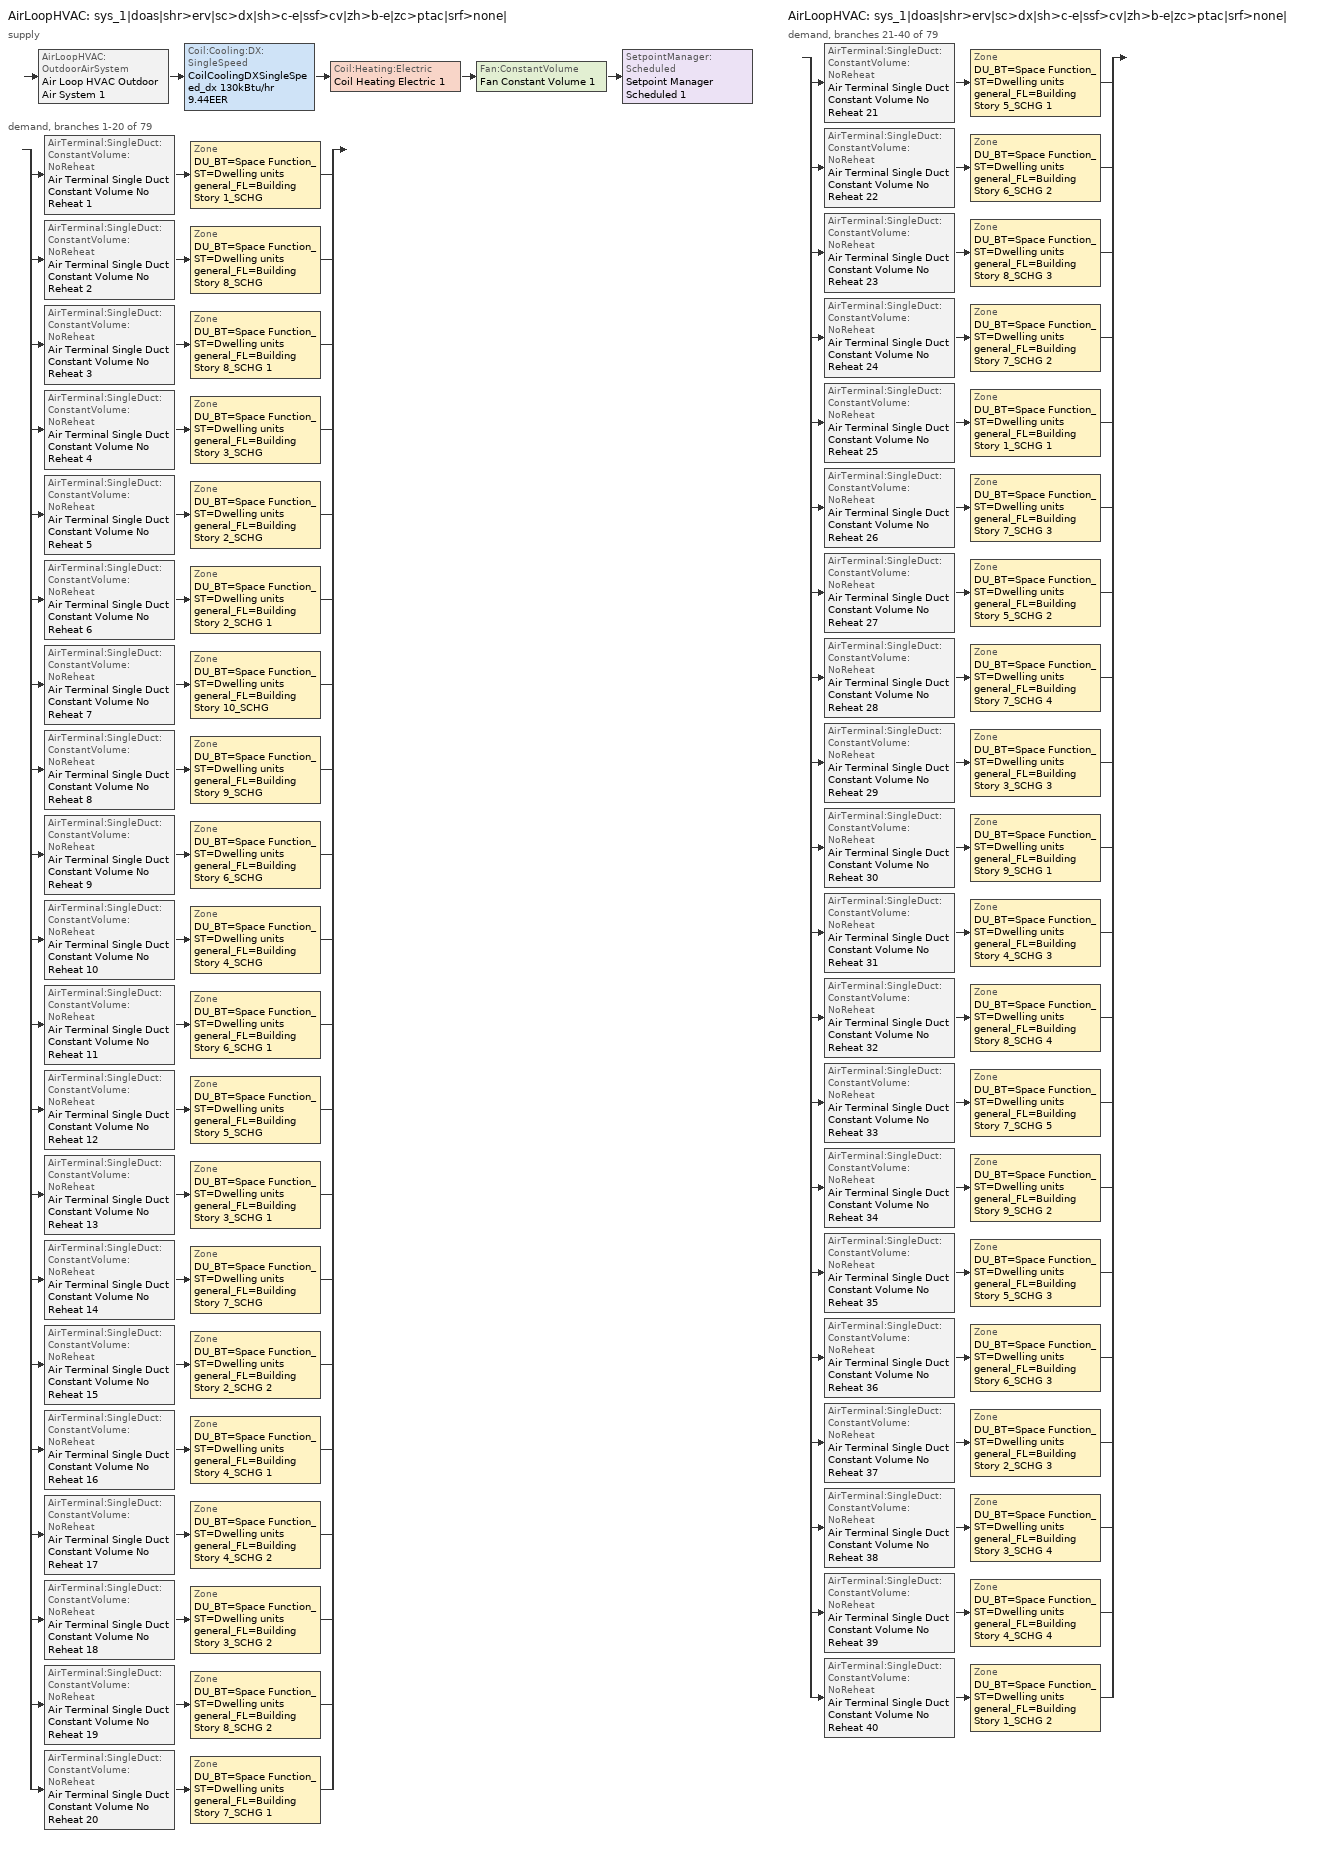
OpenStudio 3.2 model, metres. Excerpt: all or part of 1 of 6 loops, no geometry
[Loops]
AirLoopHVAC 'sys_1|doas|shr>erv|sc>dx|sh>c-e|ssf>cv|zh>b-e|zc>ptac|srf>none|'
 supply: AirLoopHVAC:OutdoorAirSystem 'Air Loop HVAC Outdoor Air System 1' > Coil:Cooling:DX:SingleSpeed 'CoilCoolingDXSingleSpeed_dx 130kBtu/hr 9.44EER' > Coil:Heating:Electric 'Coil Heating Electric 1' > Fan:ConstantVolume 'Fan Constant Volume 1' > SetpointManager:Scheduled 'Setpoint Manager Scheduled 1'
 demand, branches 1-20 of 79: split
  | AirTerminal:SingleDuct:ConstantVolume:NoReheat 'Air Terminal Single Duct Constant Volume No Reheat 1' > Zone 'DU_BT=Space Function_ST=Dwelling units general_FL=Building Story 1_SCHG'
  | AirTerminal:SingleDuct:ConstantVolume:NoReheat 'Air Terminal Single Duct Constant Volume No Reheat 2' > Zone 'DU_BT=Space Function_ST=Dwelling units general_FL=Building Story 8_SCHG'
  | AirTerminal:SingleDuct:ConstantVolume:NoReheat 'Air Terminal Single Duct Constant Volume No Reheat 3' > Zone 'DU_BT=Space Function_ST=Dwelling units general_FL=Building Story 8_SCHG 1'
  | AirTerminal:SingleDuct:ConstantVolume:NoReheat 'Air Terminal Single Duct Constant Volume No Reheat 4' > Zone 'DU_BT=Space Function_ST=Dwelling units general_FL=Building Story 3_SCHG'
  | AirTerminal:SingleDuct:ConstantVolume:NoReheat 'Air Terminal Single Duct Constant Volume No Reheat 5' > Zone 'DU_BT=Space Function_ST=Dwelling units general_FL=Building Story 2_SCHG'
  | AirTerminal:SingleDuct:ConstantVolume:NoReheat 'Air Terminal Single Duct Constant Volume No Reheat 6' > Zone 'DU_BT=Space Function_ST=Dwelling units general_FL=Building Story 2_SCHG 1'
  | AirTerminal:SingleDuct:ConstantVolume:NoReheat 'Air Terminal Single Duct Constant Volume No Reheat 7' > Zone 'DU_BT=Space Function_ST=Dwelling units general_FL=Building Story 10_SCHG'
  | AirTerminal:SingleDuct:ConstantVolume:NoReheat 'Air Terminal Single Duct Constant Volume No Reheat 8' > Zone 'DU_BT=Space Function_ST=Dwelling units general_FL=Building Story 9_SCHG'
  | AirTerminal:SingleDuct:ConstantVolume:NoReheat 'Air Terminal Single Duct Constant Volume No Reheat 9' > Zone 'DU_BT=Space Function_ST=Dwelling units general_FL=Building Story 6_SCHG'
  | AirTerminal:SingleDuct:ConstantVolume:NoReheat 'Air Terminal Single Duct Constant Volume No Reheat 10' > Zone 'DU_BT=Space Function_ST=Dwelling units general_FL=Building Story 4_SCHG'
  | AirTerminal:SingleDuct:ConstantVolume:NoReheat 'Air Terminal Single Duct Constant Volume No Reheat 11' > Zone 'DU_BT=Space Function_ST=Dwelling units general_FL=Building Story 6_SCHG 1'
  | AirTerminal:SingleDuct:ConstantVolume:NoReheat 'Air Terminal Single Duct Constant Volume No Reheat 12' > Zone 'DU_BT=Space Function_ST=Dwelling units general_FL=Building Story 5_SCHG'
  | AirTerminal:SingleDuct:ConstantVolume:NoReheat 'Air Terminal Single Duct Constant Volume No Reheat 13' > Zone 'DU_BT=Space Function_ST=Dwelling units general_FL=Building Story 3_SCHG 1'
  | AirTerminal:SingleDuct:ConstantVolume:NoReheat 'Air Terminal Single Duct Constant Volume No Reheat 14' > Zone 'DU_BT=Space Function_ST=Dwelling units general_FL=Building Story 7_SCHG'
  | AirTerminal:SingleDuct:ConstantVolume:NoReheat 'Air Terminal Single Duct Constant Volume No Reheat 15' > Zone 'DU_BT=Space Function_ST=Dwelling units general_FL=Building Story 2_SCHG 2'
  | AirTerminal:SingleDuct:ConstantVolume:NoReheat 'Air Terminal Single Duct Constant Volume No Reheat 16' > Zone 'DU_BT=Space Function_ST=Dwelling units general_FL=Building Story 4_SCHG 1'
  | AirTerminal:SingleDuct:ConstantVolume:NoReheat 'Air Terminal Single Duct Constant Volume No Reheat 17' > Zone 'DU_BT=Space Function_ST=Dwelling units general_FL=Building Story 4_SCHG 2'
  | AirTerminal:SingleDuct:ConstantVolume:NoReheat 'Air Terminal Single Duct Constant Volume No Reheat 18' > Zone 'DU_BT=Space Function_ST=Dwelling units general_FL=Building Story 3_SCHG 2'
  | AirTerminal:SingleDuct:ConstantVolume:NoReheat 'Air Terminal Single Duct Constant Volume No Reheat 19' > Zone 'DU_BT=Space Function_ST=Dwelling units general_FL=Building Story 8_SCHG 2'
  | AirTerminal:SingleDuct:ConstantVolume:NoReheat 'Air Terminal Single Duct Constant Volume No Reheat 20' > Zone 'DU_BT=Space Function_ST=Dwelling units general_FL=Building Story 7_SCHG 1'
AirLoopHVAC 'sys_1|doas|shr>erv|sc>dx|sh>c-e|ssf>cv|zh>b-e|zc>ptac|srf>none|'
 demand, branches 21-40 of 79: split
  | AirTerminal:SingleDuct:ConstantVolume:NoReheat 'Air Terminal Single Duct Constant Volume No Reheat 21' > Zone 'DU_BT=Space Function_ST=Dwelling units general_FL=Building Story 5_SCHG 1'
  | AirTerminal:SingleDuct:ConstantVolume:NoReheat 'Air Terminal Single Duct Constant Volume No Reheat 22' > Zone 'DU_BT=Space Function_ST=Dwelling units general_FL=Building Story 6_SCHG 2'
  | AirTerminal:SingleDuct:ConstantVolume:NoReheat 'Air Terminal Single Duct Constant Volume No Reheat 23' > Zone 'DU_BT=Space Function_ST=Dwelling units general_FL=Building Story 8_SCHG 3'
  | AirTerminal:SingleDuct:ConstantVolume:NoReheat 'Air Terminal Single Duct Constant Volume No Reheat 24' > Zone 'DU_BT=Space Function_ST=Dwelling units general_FL=Building Story 7_SCHG 2'
  | AirTerminal:SingleDuct:ConstantVolume:NoReheat 'Air Terminal Single Duct Constant Volume No Reheat 25' > Zone 'DU_BT=Space Function_ST=Dwelling units general_FL=Building Story 1_SCHG 1'
  | AirTerminal:SingleDuct:ConstantVolume:NoReheat 'Air Terminal Single Duct Constant Volume No Reheat 26' > Zone 'DU_BT=Space Function_ST=Dwelling units general_FL=Building Story 7_SCHG 3'
  | AirTerminal:SingleDuct:ConstantVolume:NoReheat 'Air Terminal Single Duct Constant Volume No Reheat 27' > Zone 'DU_BT=Space Function_ST=Dwelling units general_FL=Building Story 5_SCHG 2'
  | AirTerminal:SingleDuct:ConstantVolume:NoReheat 'Air Terminal Single Duct Constant Volume No Reheat 28' > Zone 'DU_BT=Space Function_ST=Dwelling units general_FL=Building Story 7_SCHG 4'
  | AirTerminal:SingleDuct:ConstantVolume:NoReheat 'Air Terminal Single Duct Constant Volume No Reheat 29' > Zone 'DU_BT=Space Function_ST=Dwelling units general_FL=Building Story 3_SCHG 3'
  | AirTerminal:SingleDuct:ConstantVolume:NoReheat 'Air Terminal Single Duct Constant Volume No Reheat 30' > Zone 'DU_BT=Space Function_ST=Dwelling units general_FL=Building Story 9_SCHG 1'
  | AirTerminal:SingleDuct:ConstantVolume:NoReheat 'Air Terminal Single Duct Constant Volume No Reheat 31' > Zone 'DU_BT=Space Function_ST=Dwelling units general_FL=Building Story 4_SCHG 3'
  | AirTerminal:SingleDuct:ConstantVolume:NoReheat 'Air Terminal Single Duct Constant Volume No Reheat 32' > Zone 'DU_BT=Space Function_ST=Dwelling units general_FL=Building Story 8_SCHG 4'
  | AirTerminal:SingleDuct:ConstantVolume:NoReheat 'Air Terminal Single Duct Constant Volume No Reheat 33' > Zone 'DU_BT=Space Function_ST=Dwelling units general_FL=Building Story 7_SCHG 5'
  | AirTerminal:SingleDuct:ConstantVolume:NoReheat 'Air Terminal Single Duct Constant Volume No Reheat 34' > Zone 'DU_BT=Space Function_ST=Dwelling units general_FL=Building Story 9_SCHG 2'
  | AirTerminal:SingleDuct:ConstantVolume:NoReheat 'Air Terminal Single Duct Constant Volume No Reheat 35' > Zone 'DU_BT=Space Function_ST=Dwelling units general_FL=Building Story 5_SCHG 3'
  | AirTerminal:SingleDuct:ConstantVolume:NoReheat 'Air Terminal Single Duct Constant Volume No Reheat 36' > Zone 'DU_BT=Space Function_ST=Dwelling units general_FL=Building Story 6_SCHG 3'
  | AirTerminal:SingleDuct:ConstantVolume:NoReheat 'Air Terminal Single Duct Constant Volume No Reheat 37' > Zone 'DU_BT=Space Function_ST=Dwelling units general_FL=Building Story 2_SCHG 3'
  | AirTerminal:SingleDuct:ConstantVolume:NoReheat 'Air Terminal Single Duct Constant Volume No Reheat 38' > Zone 'DU_BT=Space Function_ST=Dwelling units general_FL=Building Story 3_SCHG 4'
  | AirTerminal:SingleDuct:ConstantVolume:NoReheat 'Air Terminal Single Duct Constant Volume No Reheat 39' > Zone 'DU_BT=Space Function_ST=Dwelling units general_FL=Building Story 4_SCHG 4'
  | AirTerminal:SingleDuct:ConstantVolume:NoReheat 'Air Terminal Single Duct Constant Volume No Reheat 40' > Zone 'DU_BT=Space Function_ST=Dwelling units general_FL=Building Story 1_SCHG 2'
[EvaporativeFluidCooler:SingleSpeed]
Central Tower: Design Air Flow Rate {m3/s}=autosize; Fan Power at Design Air Flow Rate {W}=autosize; Design Spray Water Flow Rate {m3/s}=0.002208; Performance Input Method=UFactorTimesAreaAndDesignWaterFlowRate; U-factor Times Area Value at Design Air Flow Rate {W/K}=autosize; Design Water Flow Rate {m3/s}=autosize; Capacity Control=FanCycling; Sizing Factor=1; Evaporation Loss Mode=SaturatedExit; Drift Loss Percent {percent}=0.008; Blowdown Calculation Mode=ConcentrationRatio; Blowdown Concentration Ratio=3
[Sizing:Zone] Zone Cooling Design Supply Air Temperature Input Method=SupplyAirTemperature; Zone Cooling Design Supply Air Temperature {C}=13; Zone Cooling Design Supply Air Temperature Difference {deltaC}=11.11; Zone Heating Design Supply Air Temperature Input Method=SupplyAirTemperature; Zone Heating Design Supply Air Temperature {C}=43; Zone Heating Design Supply Air Temperature Difference {deltaC}=11.11; Zone Cooling Design Supply Air Humidity Ratio {kg-H2O/kg-air}=0.0085; Zone Heating Design Supply Air Humidity Ratio {kg-H2O/kg-air}=0.008; Zone Heating Sizing Factor=1.3; Zone Cooling Sizing Factor=1.1; Cooling Design Air Flow Method=DesignDay; Heating Design Air Flow Method=DesignDay; Account for Dedicated Outdoor Air System=No; Dedicated Outdoor Air System Control Strategy=NeutralSupplyAir; Dedicated Outdoor Air Low Setpoint Temperature for Design {C}=autosize; Dedicated Outdoor Air High Setpoint Temperature for Design {C}=autosize
DU_BT=Space Function_ST=Dwelling units general_FL=Building Story 1_SCHG; DU_BT=Space Function_ST=Dwelling units general_FL=Building Story 8_SCHG; DU_BT=Space Function_ST=Dwelling units general_FL=Building Story 8_SCHG 1; DU_BT=Space Function_ST=Dwelling units general_FL=Building Story 3_SCHG; DU_BT=Space Function_ST=Dwelling units general_FL=Building Story 2_SCHG; DU_BT=Space Function_ST=Dwelling units general_FL=Building Story 2_SCHG 1; DU_BT=Space Function_ST=Dwelling units general_FL=Building Story 10_SCHG; DU_BT=Space Function_ST=Dwelling units general_FL=Building Story 9_SCHG; DU_BT=Space Function_ST=Dwelling units general_FL=Building Story 6_SCHG; DU_BT=Space Function_ST=Dwelling units general_FL=Building Story 4_SCHG; DU_BT=Space Function_ST=Dwelling units general_FL=Building Story 6_SCHG 1; DU_BT=Space Function_ST=Dwelling units general_FL=Building Story 5_SCHG; DU_BT=Space Function_ST=Dwelling units general_FL=Building Story 3_SCHG 1; DU_BT=Space Function_ST=Dwelling units general_FL=Building Story 7_SCHG; DU_BT=Space Function_ST=Dwelling units general_FL=Building Story 2_SCHG 2; DU_BT=Space Function_ST=Dwelling units general_FL=Building Story 4_SCHG 1; DU_BT=Space Function_ST=Dwelling units general_FL=Building Story 4_SCHG 2; DU_BT=Space Function_ST=Dwelling units general_FL=Building Story 3_SCHG 2; DU_BT=Space Function_ST=Dwelling units general_FL=Building Story 8_SCHG 2; DU_BT=Space Function_ST=Dwelling units general_FL=Building Story 7_SCHG 1; DU_BT=Space Function_ST=Dwelling units general_FL=Building Story 5_SCHG 1; DU_BT=Space Function_ST=Dwelling units general_FL=Building Story 6_SCHG 2; DU_BT=Space Function_ST=Dwelling units general_FL=Building Story 8_SCHG 3; DU_BT=Space Function_ST=Dwelling units general_FL=Building Story 7_SCHG 2; DU_BT=Space Function_ST=Dwelling units general_FL=Building Story 1_SCHG 1; DU_BT=Space Function_ST=Dwelling units general_FL=Building Story 7_SCHG 3; DU_BT=Space Function_ST=Dwelling units general_FL=Building Story 5_SCHG 2; DU_BT=Space Function_ST=Dwelling units general_FL=Building Story 7_SCHG 4; DU_BT=Space Function_ST=Dwelling units general_FL=Building Story 3_SCHG 3; DU_BT=Space Function_ST=Dwelling units general_FL=Building Story 9_SCHG 1; DU_BT=Space Function_ST=Dwelling units general_FL=Building Story 4_SCHG 3; DU_BT=Space Function_ST=Dwelling units general_FL=Building Story 8_SCHG 4; DU_BT=Space Function_ST=Dwelling units general_FL=Building Story 7_SCHG 5; DU_BT=Space Function_ST=Dwelling units general_FL=Building Story 9_SCHG 2; DU_BT=Space Function_ST=Dwelling units general_FL=Building Story 5_SCHG 3; DU_BT=Space Function_ST=Dwelling units general_FL=Building Story 6_SCHG 3; DU_BT=Space Function_ST=Dwelling units general_FL=Building Story 2_SCHG 3; DU_BT=Space Function_ST=Dwelling units general_FL=Building Story 3_SCHG 4; DU_BT=Space Function_ST=Dwelling units general_FL=Building Story 4_SCHG 4; DU_BT=Space Function_ST=Dwelling units general_FL=Building Story 1_SCHG 2
[Zone equipment]
DU_BT=Space Function_ST=Dwelling units general_FL=Building Story 1_SCHG: DU_BT=Space Function_ST=Dwelling units general_FL=Building Story 1_SCHG PTAC, Zone HVAC Baseboard Convective Electric 1, Air Terminal Single Duct Constant Volume No Reheat 1
DU_BT=Space Function_ST=Dwelling units general_FL=Building Story 8_SCHG: DU_BT=Space Function_ST=Dwelling units general_FL=Building Story 8_SCHG PTAC, Zone HVAC Baseboard Convective Electric 2, Air Terminal Single Duct Constant Volume No Reheat 2
DU_BT=Space Function_ST=Dwelling units general_FL=Building Story 8_SCHG 1: DU_BT=Space Function_ST=Dwelling units general_FL=Building Story 8_SCHG 1 PTAC, Zone HVAC Baseboard Convective Electric 3, Air Terminal Single Duct Constant Volume No Reheat 3
DU_BT=Space Function_ST=Dwelling units general_FL=Building Story 3_SCHG: DU_BT=Space Function_ST=Dwelling units general_FL=Building Story 3_SCHG PTAC, Zone HVAC Baseboard Convective Electric 4, Air Terminal Single Duct Constant Volume No Reheat 4
DU_BT=Space Function_ST=Dwelling units general_FL=Building Story 2_SCHG: DU_BT=Space Function_ST=Dwelling units general_FL=Building Story 2_SCHG PTAC, Zone HVAC Baseboard Convective Electric 5, Air Terminal Single Duct Constant Volume No Reheat 5
DU_BT=Space Function_ST=Dwelling units general_FL=Building Story 2_SCHG 1: DU_BT=Space Function_ST=Dwelling units general_FL=Building Story 2_SCHG 1 PTAC, Zone HVAC Baseboard Convective Electric 6, Air Terminal Single Duct Constant Volume No Reheat 6
DU_BT=Space Function_ST=Dwelling units general_FL=Building Story 10_SCHG: DU_BT=Space Function_ST=Dwelling units general_FL=Building Story 10_SCHG PTAC, Zone HVAC Baseboard Convective Electric 7, Air Terminal Single Duct Constant Volume No Reheat 7
DU_BT=Space Function_ST=Dwelling units general_FL=Building Story 9_SCHG: DU_BT=Space Function_ST=Dwelling units general_FL=Building Story 9_SCHG PTAC, Zone HVAC Baseboard Convective Electric 8, Air Terminal Single Duct Constant Volume No Reheat 8
DU_BT=Space Function_ST=Dwelling units general_FL=Building Story 6_SCHG: DU_BT=Space Function_ST=Dwelling units general_FL=Building Story 6_SCHG PTAC, Zone HVAC Baseboard Convective Electric 9, Air Terminal Single Duct Constant Volume No Reheat 9
DU_BT=Space Function_ST=Dwelling units general_FL=Building Story 4_SCHG: DU_BT=Space Function_ST=Dwelling units general_FL=Building Story 4_SCHG PTAC, Zone HVAC Baseboard Convective Electric 10, Air Terminal Single Duct Constant Volume No Reheat 10
DU_BT=Space Function_ST=Dwelling units general_FL=Building Story 6_SCHG 1: DU_BT=Space Function_ST=Dwelling units general_FL=Building Story 6_SCHG 1 PTAC, Zone HVAC Baseboard Convective Electric 11, Air Terminal Single Duct Constant Volume No Reheat 11
DU_BT=Space Function_ST=Dwelling units general_FL=Building Story 5_SCHG: DU_BT=Space Function_ST=Dwelling units general_FL=Building Story 5_SCHG PTAC, Zone HVAC Baseboard Convective Electric 12, Air Terminal Single Duct Constant Volume No Reheat 12
DU_BT=Space Function_ST=Dwelling units general_FL=Building Story 3_SCHG 1: DU_BT=Space Function_ST=Dwelling units general_FL=Building Story 3_SCHG 1 PTAC, Zone HVAC Baseboard Convective Electric 13, Air Terminal Single Duct Constant Volume No Reheat 13
DU_BT=Space Function_ST=Dwelling units general_FL=Building Story 7_SCHG: DU_BT=Space Function_ST=Dwelling units general_FL=Building Story 7_SCHG PTAC, Zone HVAC Baseboard Convective Electric 14, Air Terminal Single Duct Constant Volume No Reheat 14
DU_BT=Space Function_ST=Dwelling units general_FL=Building Story 2_SCHG 2: DU_BT=Space Function_ST=Dwelling units general_FL=Building Story 2_SCHG 2 PTAC, Zone HVAC Baseboard Convective Electric 15, Air Terminal Single Duct Constant Volume No Reheat 15
DU_BT=Space Function_ST=Dwelling units general_FL=Building Story 4_SCHG 1: DU_BT=Space Function_ST=Dwelling units general_FL=Building Story 4_SCHG 1 PTAC, Zone HVAC Baseboard Convective Electric 16, Air Terminal Single Duct Constant Volume No Reheat 16
DU_BT=Space Function_ST=Dwelling units general_FL=Building Story 4_SCHG 2: DU_BT=Space Function_ST=Dwelling units general_FL=Building Story 4_SCHG 2 PTAC, Zone HVAC Baseboard Convective Electric 17, Air Terminal Single Duct Constant Volume No Reheat 17
DU_BT=Space Function_ST=Dwelling units general_FL=Building Story 3_SCHG 2: DU_BT=Space Function_ST=Dwelling units general_FL=Building Story 3_SCHG 2 PTAC, Zone HVAC Baseboard Convective Electric 18, Air Terminal Single Duct Constant Volume No Reheat 18
DU_BT=Space Function_ST=Dwelling units general_FL=Building Story 8_SCHG 2: DU_BT=Space Function_ST=Dwelling units general_FL=Building Story 8_SCHG 2 PTAC, Zone HVAC Baseboard Convective Electric 19, Air Terminal Single Duct Constant Volume No Reheat 19
DU_BT=Space Function_ST=Dwelling units general_FL=Building Story 7_SCHG 1: DU_BT=Space Function_ST=Dwelling units general_FL=Building Story 7_SCHG 1 PTAC, Zone HVAC Baseboard Convective Electric 20, Air Terminal Single Duct Constant Volume No Reheat 20
DU_BT=Space Function_ST=Dwelling units general_FL=Building Story 5_SCHG 1: DU_BT=Space Function_ST=Dwelling units general_FL=Building Story 5_SCHG 1 PTAC, Zone HVAC Baseboard Convective Electric 21, Air Terminal Single Duct Constant Volume No Reheat 21
DU_BT=Space Function_ST=Dwelling units general_FL=Building Story 6_SCHG 2: DU_BT=Space Function_ST=Dwelling units general_FL=Building Story 6_SCHG 2 PTAC, Zone HVAC Baseboard Convective Electric 22, Air Terminal Single Duct Constant Volume No Reheat 22
DU_BT=Space Function_ST=Dwelling units general_FL=Building Story 8_SCHG 3: DU_BT=Space Function_ST=Dwelling units general_FL=Building Story 8_SCHG 3 PTAC, Zone HVAC Baseboard Convective Electric 23, Air Terminal Single Duct Constant Volume No Reheat 23
DU_BT=Space Function_ST=Dwelling units general_FL=Building Story 7_SCHG 2: DU_BT=Space Function_ST=Dwelling units general_FL=Building Story 7_SCHG 2 PTAC, Zone HVAC Baseboard Convective Electric 24, Air Terminal Single Duct Constant Volume No Reheat 24
DU_BT=Space Function_ST=Dwelling units general_FL=Building Story 1_SCHG 1: DU_BT=Space Function_ST=Dwelling units general_FL=Building Story 1_SCHG 1 PTAC, Zone HVAC Baseboard Convective Electric 25, Air Terminal Single Duct Constant Volume No Reheat 25
DU_BT=Space Function_ST=Dwelling units general_FL=Building Story 7_SCHG 3: DU_BT=Space Function_ST=Dwelling units general_FL=Building Story 7_SCHG 3 PTAC, Zone HVAC Baseboard Convective Electric 26, Air Terminal Single Duct Constant Volume No Reheat 26
DU_BT=Space Function_ST=Dwelling units general_FL=Building Story 5_SCHG 2: DU_BT=Space Function_ST=Dwelling units general_FL=Building Story 5_SCHG 2 PTAC, Zone HVAC Baseboard Convective Electric 27, Air Terminal Single Duct Constant Volume No Reheat 27
DU_BT=Space Function_ST=Dwelling units general_FL=Building Story 7_SCHG 4: DU_BT=Space Function_ST=Dwelling units general_FL=Building Story 7_SCHG 4 PTAC, Zone HVAC Baseboard Convective Electric 28, Air Terminal Single Duct Constant Volume No Reheat 28
DU_BT=Space Function_ST=Dwelling units general_FL=Building Story 3_SCHG 3: DU_BT=Space Function_ST=Dwelling units general_FL=Building Story 3_SCHG 3 PTAC, Zone HVAC Baseboard Convective Electric 29, Air Terminal Single Duct Constant Volume No Reheat 29
DU_BT=Space Function_ST=Dwelling units general_FL=Building Story 9_SCHG 1: DU_BT=Space Function_ST=Dwelling units general_FL=Building Story 9_SCHG 1 PTAC, Zone HVAC Baseboard Convective Electric 30, Air Terminal Single Duct Constant Volume No Reheat 30
DU_BT=Space Function_ST=Dwelling units general_FL=Building Story 4_SCHG 3: DU_BT=Space Function_ST=Dwelling units general_FL=Building Story 4_SCHG 3 PTAC, Zone HVAC Baseboard Convective Electric 31, Air Terminal Single Duct Constant Volume No Reheat 31
DU_BT=Space Function_ST=Dwelling units general_FL=Building Story 8_SCHG 4: DU_BT=Space Function_ST=Dwelling units general_FL=Building Story 8_SCHG 4 PTAC, Zone HVAC Baseboard Convective Electric 32, Air Terminal Single Duct Constant Volume No Reheat 32
DU_BT=Space Function_ST=Dwelling units general_FL=Building Story 7_SCHG 5: DU_BT=Space Function_ST=Dwelling units general_FL=Building Story 7_SCHG 5 PTAC, Zone HVAC Baseboard Convective Electric 33, Air Terminal Single Duct Constant Volume No Reheat 33
DU_BT=Space Function_ST=Dwelling units general_FL=Building Story 9_SCHG 2: DU_BT=Space Function_ST=Dwelling units general_FL=Building Story 9_SCHG 2 PTAC, Zone HVAC Baseboard Convective Electric 34, Air Terminal Single Duct Constant Volume No Reheat 34
DU_BT=Space Function_ST=Dwelling units general_FL=Building Story 5_SCHG 3: DU_BT=Space Function_ST=Dwelling units general_FL=Building Story 5_SCHG 3 PTAC, Zone HVAC Baseboard Convective Electric 35, Air Terminal Single Duct Constant Volume No Reheat 35
DU_BT=Space Function_ST=Dwelling units general_FL=Building Story 6_SCHG 3: DU_BT=Space Function_ST=Dwelling units general_FL=Building Story 6_SCHG 3 PTAC, Zone HVAC Baseboard Convective Electric 36, Air Terminal Single Duct Constant Volume No Reheat 36
DU_BT=Space Function_ST=Dwelling units general_FL=Building Story 2_SCHG 3: DU_BT=Space Function_ST=Dwelling units general_FL=Building Story 2_SCHG 3 PTAC, Zone HVAC Baseboard Convective Electric 37, Air Terminal Single Duct Constant Volume No Reheat 37
DU_BT=Space Function_ST=Dwelling units general_FL=Building Story 3_SCHG 4: DU_BT=Space Function_ST=Dwelling units general_FL=Building Story 3_SCHG 4 PTAC, Zone HVAC Baseboard Convective Electric 38, Air Terminal Single Duct Constant Volume No Reheat 38
DU_BT=Space Function_ST=Dwelling units general_FL=Building Story 4_SCHG 4: DU_BT=Space Function_ST=Dwelling units general_FL=Building Story 4_SCHG 4 PTAC, Zone HVAC Baseboard Convective Electric 39, Air Terminal Single Duct Constant Volume No Reheat 39
DU_BT=Space Function_ST=Dwelling units general_FL=Building Story 1_SCHG 2: DU_BT=Space Function_ST=Dwelling units general_FL=Building Story 1_SCHG 2 PTAC, Zone HVAC Baseboard Convective Electric 40, Air Terminal Single Duct Constant Volume No Reheat 40
[AirLoopHVAC]
sys_1|doas|shr>erv|sc>dx|sh>c-e|ssf>cv|zh>b-e|zc>ptac|srf>none|: Availability Schedule=sys_1|doas|shr>none|sc>dx|sh>c-e|ssf>cv|zh>b-e|zc>ptac|srf>none| Occ Sch; Design Supply Air Flow Rate {m3/s}=autosize; Design Return Air Flow Fraction of Supply Air Flow=1
[Sizing:System]
sys_1|doas|shr>erv|sc>dx|sh>c-e|ssf>cv|zh>b-e|zc>ptac|srf>none|: Type of Load to Size On=VentilationRequirement; Design Outdoor Air Flow Rate {m3/s}=Autosize; Central Heating Maximum System Air Flow Ratio=1; Preheat Design Temperature {C}=7; Preheat Design Humidity Ratio {kg-H2O/kg-Air}=0.008; Precool Design Temperature {C}=13; Precool Design Humidity Ratio {kg-H2O/kg-Air}=0.008; Central Cooling Design Supply Air Temperature {C}=13; Central Heating Design Supply Air Temperature {C}=43; Sizing Option=NonCoincident; 100% Outdoor Air in Cooling=Yes; 100% Outdoor Air in Heating=Yes; Central Cooling Design Supply Air Humidity Ratio {kg-H2O/kg-Air}=0.0085; Central Heating Design Supply Air Humidity Ratio {kg-H2O/kg-Air}=0.008; Cooling Design Air Flow Method=DesignDay; Cooling Design Air Flow Rate {m3/s}=0; Heating Design Air Flow Method=DesignDay; Heating Design Air Flow Rate {m3/s}=0; System Outdoor Air Method=ZoneSum; Zone Maximum Outdoor Air Fraction=1; Cooling Supply Air Flow Rate Per Floor Area {m3/s-m2}=0.00996765; Cooling Fraction of Autosized Cooling Supply Air Flow Rate=1; Cooling Supply Air Flow Rate Per Unit Cooling Capacity {m3/s-W}=3.94755e-05; Heating Supply Air Flow Rate Per Floor Area {m3/s-m2}=0.00996765; Heating Fraction of Autosized Heating Supply Air Flow Rate=1; Heating Fraction of Autosized Cooling Supply Air Flow Rate=1; Heating Supply Air Flow Rate Per Unit Heating Capacity {m3/s-W}=3.15882e-05; Cooling Design Capacity Method=CoolingDesignCapacity; Cooling Design Capacity {W}=autosize; Cooling Design Capacity Per Floor Area {W/m2}=234.7; Fraction of Autosized Cooling Design Capacity=1; Heating Design Capacity Method=HeatingDesignCapacity; Heating Design Capacity {W}=autosize; Heating Design Capacity Per Floor Area {W/m2}=157; Fraction of Autosized Heating Design Capacity=1; Central Cooling Capacity Control Method=OnOff
[Fan:ConstantVolume] Availability Schedule=Always On Discrete; Fan Total Efficiency=0.39975; Pressure Rise {Pa}=640; Maximum Flow Rate {m3/s}=AutoSize; Motor Efficiency=0.615
Fan Constant Volume 1; Fan Constant Volume 2; Fan Constant Volume 3; Fan Constant Volume 4; Fan Constant Volume 5; Fan Constant Volume 6; Fan Constant Volume 7; Fan Constant Volume 8; Fan Constant Volume 9; Fan Constant Volume 10; Fan Constant Volume 11; Fan Constant Volume 12; Fan Constant Volume 13; Fan Constant Volume 14; Fan Constant Volume 15; Fan Constant Volume 16; Fan Constant Volume 17; Fan Constant Volume 18; Fan Constant Volume 19; Fan Constant Volume 20; Fan Constant Volume 21; Fan Constant Volume 22; Fan Constant Volume 23; Fan Constant Volume 24; Fan Constant Volume 25; Fan Constant Volume 26; Fan Constant Volume 27; Fan Constant Volume 28; Fan Constant Volume 29; Fan Constant Volume 30; Fan Constant Volume 31; Fan Constant Volume 32; Fan Constant Volume 33; Fan Constant Volume 34; Fan Constant Volume 35; Fan Constant Volume 36; Fan Constant Volume 37; Fan Constant Volume 38; Fan Constant Volume 39; Fan Constant Volume 40; Fan Constant Volume 41
[Coil:Heating:Electric]
Name | Availability Schedule
Coil Heating Electric 1 | Always On Discrete
Coil Heating Electric 2; Coil Heating Electric 3; Coil Heating Electric 4; Coil Heating Electric 5; Coil Heating Electric 6; Coil Heating Electric 7; Coil Heating Electric 8; Coil Heating Electric 9; Coil Heating Electric 10; Coil Heating Electric 11; Coil Heating Electric 12; Coil Heating Electric 13; Coil Heating Electric 14; Coil Heating Electric 15; Coil Heating Electric 16; Coil Heating Electric 17; Coil Heating Electric 18; Coil Heating Electric 19; Coil Heating Electric 20; Coil Heating Electric 21; Coil Heating Electric 22; Coil Heating Electric 23; Coil Heating Electric 24; Coil Heating Electric 25; Coil Heating Electric 26; Coil Heating Electric 27; Coil Heating Electric 28; Coil Heating Electric 29; Coil Heating Electric 30; Coil Heating Electric 31; Coil Heating Electric 32; Coil Heating Electric 33; Coil Heating Electric 34; Coil Heating Electric 35; Coil Heating Electric 36; Coil Heating Electric 37; Coil Heating Electric 38; Coil Heating Electric 39; Coil Heating Electric 40; Coil Heating Electric 41 | ON_OFF_ALWAYS_OFF
[Coil:Cooling:DX:SingleSpeed] Availability Schedule=Always On Discrete; Rated Total Cooling Capacity {W}=autosize; Rated Sensible Heat Ratio=autosize; Rated Air Flow Rate {m3/s}=autosize; Rated Evaporator Fan Power Per Volume Flow Rate {W/(m3/s)}=773.3; Total Cooling Capacity Function of Temperature Curve=DXCOOL-NECB2011-REF-CAPFT; Total Cooling Capacity Function of Flow Fraction Curve=DXCOOL-NECB2011-REF-CAPFFLOW; Energy Input Ratio Function of Temperature Curve=DXCOOL-NECB2011-REF-COOLEIRFT; Energy Input Ratio Function of Flow Fraction Curve=DXCOOL-NECB2011-REF-COOLEIRFFLOW; Part Load Fraction Correlation Curve=DXCOOL-NECB2011-REF-COOLPLFFPLR; Minimum Outdoor Dry-Bulb Temperature for Compressor Operation {C}=-25; Condenser Type=AirCooled; Evaporative Condenser Effectiveness=0; Evaporative Condenser Air Flow Rate {m3/s}=Autosize; Evaporative Condenser Pump Rated Power Consumption {W}=Autosize; Crankcase Heater Capacity {W}=0; Maximum Outdoor Dry-Bulb Temperature for Crankcase Heater Operation {C}=0; Basin Heater Capacity {W/K}=0; Basin Heater Setpoint Temperature {C}=10
Name | Rated COP {W/W}
CoilCoolingDXSingleSpeed_dx 130kBtu/hr 9.44EER | 3.27943
Coil Cooling DX Single Speed 1 12kBtu/hr 9.9EER | 3.43829
Coil Cooling DX Single Speed 2 14kBtu/hr 9.6EER | 3.33113
Coil Cooling DX Single Speed 3 15kBtu/hr 9.4EER | 3.25108
Coil Cooling DX Single Speed 4 11kBtu/hr 10.1EER | 3.49872
Coil Cooling DX Single Speed 5 11kBtu/hr 10.1EER | 3.50463
Coil Cooling DX Single Speed 6 6kBtu/hr 11.0EER; Coil Cooling DX Single Speed 10 6kBtu/hr 11.0EER; Coil Cooling DX Single Speed 19 6kBtu/hr 11.0EER; Coil Cooling DX Single Speed 26 6kBtu/hr 11.0EER; Coil Cooling DX Single Speed 30 6kBtu/hr 11.0EER; Coil Cooling DX Single Speed 32 6kBtu/hr 11.0EER; Coil Cooling DX Single Speed 38 6kBtu/hr 11.0EER; Coil Cooling DX Single Speed 40 5kBtu/hr 11.0EER | 3.80183
Coil Cooling DX Single Speed 7 9kBtu/hr 10.6EER | 3.65728
Coil Cooling DX Single Speed 8 14kBtu/hr 9.5EER | 3.29884
Coil Cooling DX Single Speed 9 11kBtu/hr 10.1EER | 3.50063
Coil Cooling DX Single Speed 11 10kBtu/hr 10.4EER | 3.58805
Coil Cooling DX Single Speed 12 12kBtu/hr 9.9EER | 3.44267
Coil Cooling DX Single Speed 13 10kBtu/hr 10.4EER | 3.58926
Coil Cooling DX Single Speed 14 10kBtu/hr 10.4EER | 3.58811
Coil Cooling DX Single Speed 15 10kBtu/hr 10.4EER | 3.59526
Coil Cooling DX Single Speed 16 11kBtu/hr 10.1EER | 3.49839
Coil Cooling DX Single Speed 17 10kBtu/hr 10.3EER | 3.5804
Coil Cooling DX Single Speed 18 14kBtu/hr 9.6EER | 3.32789
Coil Cooling DX Single Speed 20 14kBtu/hr 9.6EER | 3.33143
Coil Cooling DX Single Speed 21 15kBtu/hr 9.4EER | 3.25165
Coil Cooling DX Single Speed 22 14kBtu/hr 9.6EER | 3.33116
Coil Cooling DX Single Speed 23 11kBtu/hr 10.1EER | 3.50194
Coil Cooling DX Single Speed 24 12kBtu/hr 9.9EER | 3.4436
Coil Cooling DX Single Speed 25 10kBtu/hr 10.3EER | 3.55488
Coil Cooling DX Single Speed 27 11kBtu/hr 10.1EER | 3.4995
Coil Cooling DX Single Speed 28 15kBtu/hr 9.4EER | 3.25224
Coil Cooling DX Single Speed 29 12kBtu/hr 9.9EER | 3.44292
Coil Cooling DX Single Speed 31 10kBtu/hr 10.4EER | 3.58779
Coil Cooling DX Single Speed 33 11kBtu/hr 10.1EER | 3.50141
Coil Cooling DX Single Speed 34 10kBtu/hr 10.3EER | 3.55637
Coil Cooling DX Single Speed 35 10kBtu/hr 10.4EER | 3.58783
Coil Cooling DX Single Speed 36 10kBtu/hr 10.3EER | 3.58074
Coil Cooling DX Single Speed 37 10kBtu/hr 10.4EER | 3.58568
Coil Cooling DX Single Speed 39 15kBtu/hr 9.4EER | 3.2515
[Controller:OutdoorAir]
Controller Outdoor Air 1: Minimum Outdoor Air Flow Rate {m3/s}=autosize; Maximum Outdoor Air Flow Rate {m3/s}=Autosize; Economizer Control Type=DifferentialEnthalpy; Economizer Control Action Type=ModulateFlow; Lockout Type=NoLockout; Minimum Limit Type=FixedMinimum; Minimum Outdoor Air Schedule=sys_1|doas|shr>none|sc>dx|sh>c-e|ssf>cv|zh>b-e|zc>ptac|srf>none| Occ Sch; Controller Mechanical Ventilation=Controller Mechanical Ventilation 1; High Humidity Control=No; Heat Recovery Bypass Control Type=BypassWhenWithinEconomizerLimits
[Controller:MechanicalVentilation]
Controller Mechanical Ventilation 1: Availability Schedule=Always On Discrete; System Outdoor Air Method=ZoneSum
[AirLoopHVAC:OutdoorAirSystem]
Air Loop HVAC Outdoor Air System 1: Controller=Controller Outdoor Air 1
[SetpointManager:Scheduled]
Setpoint Manager Scheduled 1: Control Variable=Temperature; Schedule=Makeup-Air Unit Supply Air Temp
[ZoneHVAC:PackagedTerminalAirConditioner] Availability Schedule=Always On Discrete; Supply Air Flow Rate During Cooling Operation {m3/s}=Autosize; Supply Air Flow Rate During Heating Operation {m3/s}=Autosize; Supply Air Flow Rate When No Cooling or Heating is Needed {m3/s}=Autosize; Outdoor Air Flow Rate During Cooling Operation {m3/s}=1e-05; Outdoor Air Flow Rate During Heating Operation {m3/s}=1e-05; Outdoor Air Flow Rate When No Cooling or Heating is Needed {m3/s}=1e-05; Fan Placement=DrawThrough
Name | Supply Air Fan | Heating Coil | Cooling Coil
DU_BT=Space Function_ST=Dwelling units general_FL=Building Story 1_SCHG PTAC | Fan Constant Volume 2 | Coil Heating Electric 2 | Coil Cooling DX Single Speed 1 12kBtu/hr 9.9EER
DU_BT=Space Function_ST=Dwelling units general_FL=Building Story 8_SCHG PTAC | Fan Constant Volume 3 | Coil Heating Electric 3 | Coil Cooling DX Single Speed 2 14kBtu/hr 9.6EER
DU_BT=Space Function_ST=Dwelling units general_FL=Building Story 8_SCHG 1 PTAC | Fan Constant Volume 4 | Coil Heating Electric 4 | Coil Cooling DX Single Speed 3 15kBtu/hr 9.4EER
DU_BT=Space Function_ST=Dwelling units general_FL=Building Story 3_SCHG PTAC | Fan Constant Volume 5 | Coil Heating Electric 5 | Coil Cooling DX Single Speed 4 11kBtu/hr 10.1EER
DU_BT=Space Function_ST=Dwelling units general_FL=Building Story 2_SCHG PTAC | Fan Constant Volume 6 | Coil Heating Electric 6 | Coil Cooling DX Single Speed 5 11kBtu/hr 10.1EER
DU_BT=Space Function_ST=Dwelling units general_FL=Building Story 2_SCHG 1 PTAC | Fan Constant Volume 7 | Coil Heating Electric 7 | Coil Cooling DX Single Speed 6 6kBtu/hr 11.0EER
DU_BT=Space Function_ST=Dwelling units general_FL=Building Story 10_SCHG PTAC | Fan Constant Volume 8 | Coil Heating Electric 8 | Coil Cooling DX Single Speed 7 9kBtu/hr 10.6EER
DU_BT=Space Function_ST=Dwelling units general_FL=Building Story 9_SCHG PTAC | Fan Constant Volume 9 | Coil Heating Electric 9 | Coil Cooling DX Single Speed 8 14kBtu/hr 9.5EER
DU_BT=Space Function_ST=Dwelling units general_FL=Building Story 6_SCHG PTAC | Fan Constant Volume 10 | Coil Heating Electric 10 | Coil Cooling DX Single Speed 9 11kBtu/hr 10.1EER
DU_BT=Space Function_ST=Dwelling units general_FL=Building Story 4_SCHG PTAC | Fan Constant Volume 11 | Coil Heating Electric 11 | Coil Cooling DX Single Speed 10 6kBtu/hr 11.0EER
DU_BT=Space Function_ST=Dwelling units general_FL=Building Story 6_SCHG 1 PTAC | Fan Constant Volume 12 | Coil Heating Electric 12 | Coil Cooling DX Single Speed 11 10kBtu/hr 10.4EER
DU_BT=Space Function_ST=Dwelling units general_FL=Building Story 5_SCHG PTAC | Fan Constant Volume 13 | Coil Heating Electric 13 | Coil Cooling DX Single Speed 12 12kBtu/hr 9.9EER
DU_BT=Space Function_ST=Dwelling units general_FL=Building Story 3_SCHG 1 PTAC | Fan Constant Volume 14 | Coil Heating Electric 14 | Coil Cooling DX Single Speed 13 10kBtu/hr 10.4EER
DU_BT=Space Function_ST=Dwelling units general_FL=Building Story 7_SCHG PTAC | Fan Constant Volume 15 | Coil Heating Electric 15 | Coil Cooling DX Single Speed 14 10kBtu/hr 10.4EER
DU_BT=Space Function_ST=Dwelling units general_FL=Building Story 2_SCHG 2 PTAC | Fan Constant Volume 16 | Coil Heating Electric 16 | Coil Cooling DX Single Speed 15 10kBtu/hr 10.4EER
DU_BT=Space Function_ST=Dwelling units general_FL=Building Story 4_SCHG 1 PTAC | Fan Constant Volume 17 | Coil Heating Electric 17 | Coil Cooling DX Single Speed 16 11kBtu/hr 10.1EER
DU_BT=Space Function_ST=Dwelling units general_FL=Building Story 4_SCHG 2 PTAC | Fan Constant Volume 18 | Coil Heating Electric 18 | Coil Cooling DX Single Speed 17 10kBtu/hr 10.3EER
DU_BT=Space Function_ST=Dwelling units general_FL=Building Story 3_SCHG 2 PTAC | Fan Constant Volume 19 | Coil Heating Electric 19 | Coil Cooling DX Single Speed 18 14kBtu/hr 9.6EER
DU_BT=Space Function_ST=Dwelling units general_FL=Building Story 8_SCHG 2 PTAC | Fan Constant Volume 20 | Coil Heating Electric 20 | Coil Cooling DX Single Speed 19 6kBtu/hr 11.0EER
DU_BT=Space Function_ST=Dwelling units general_FL=Building Story 7_SCHG 1 PTAC | Fan Constant Volume 21 | Coil Heating Electric 21 | Coil Cooling DX Single Speed 20 14kBtu/hr 9.6EER
DU_BT=Space Function_ST=Dwelling units general_FL=Building Story 5_SCHG 1 PTAC | Fan Constant Volume 22 | Coil Heating Electric 22 | Coil Cooling DX Single Speed 21 15kBtu/hr 9.4EER
DU_BT=Space Function_ST=Dwelling units general_FL=Building Story 6_SCHG 2 PTAC | Fan Constant Volume 23 | Coil Heating Electric 23 | Coil Cooling DX Single Speed 22 14kBtu/hr 9.6EER
DU_BT=Space Function_ST=Dwelling units general_FL=Building Story 8_SCHG 3 PTAC | Fan Constant Volume 24 | Coil Heating Electric 24 | Coil Cooling DX Single Speed 23 11kBtu/hr 10.1EER
DU_BT=Space Function_ST=Dwelling units general_FL=Building Story 7_SCHG 2 PTAC | Fan Constant Volume 25 | Coil Heating Electric 25 | Coil Cooling DX Single Speed 24 12kBtu/hr 9.9EER
DU_BT=Space Function_ST=Dwelling units general_FL=Building Story 1_SCHG 1 PTAC | Fan Constant Volume 26 | Coil Heating Electric 26 | Coil Cooling DX Single Speed 25 10kBtu/hr 10.3EER
DU_BT=Space Function_ST=Dwelling units general_FL=Building Story 7_SCHG 3 PTAC | Fan Constant Volume 27 | Coil Heating Electric 27 | Coil Cooling DX Single Speed 26 6kBtu/hr 11.0EER
DU_BT=Space Function_ST=Dwelling units general_FL=Building Story 5_SCHG 2 PTAC | Fan Constant Volume 28 | Coil Heating Electric 28 | Coil Cooling DX Single Speed 27 11kBtu/hr 10.1EER
DU_BT=Space Function_ST=Dwelling units general_FL=Building Story 7_SCHG 4 PTAC | Fan Constant Volume 29 | Coil Heating Electric 29 | Coil Cooling DX Single Speed 28 15kBtu/hr 9.4EER
DU_BT=Space Function_ST=Dwelling units general_FL=Building Story 3_SCHG 3 PTAC | Fan Constant Volume 30 | Coil Heating Electric 30 | Coil Cooling DX Single Speed 29 12kBtu/hr 9.9EER
DU_BT=Space Function_ST=Dwelling units general_FL=Building Story 9_SCHG 1 PTAC | Fan Constant Volume 31 | Coil Heating Electric 31 | Coil Cooling DX Single Speed 30 6kBtu/hr 11.0EER
DU_BT=Space Function_ST=Dwelling units general_FL=Building Story 4_SCHG 3 PTAC | Fan Constant Volume 32 | Coil Heating Electric 32 | Coil Cooling DX Single Speed 31 10kBtu/hr 10.4EER
DU_BT=Space Function_ST=Dwelling units general_FL=Building Story 8_SCHG 4 PTAC | Fan Constant Volume 33 | Coil Heating Electric 33 | Coil Cooling DX Single Speed 32 6kBtu/hr 11.0EER
DU_BT=Space Function_ST=Dwelling units general_FL=Building Story 7_SCHG 5 PTAC | Fan Constant Volume 34 | Coil Heating Electric 34 | Coil Cooling DX Single Speed 33 11kBtu/hr 10.1EER
DU_BT=Space Function_ST=Dwelling units general_FL=Building Story 9_SCHG 2 PTAC | Fan Constant Volume 35 | Coil Heating Electric 35 | Coil Cooling DX Single Speed 34 10kBtu/hr 10.3EER
DU_BT=Space Function_ST=Dwelling units general_FL=Building Story 5_SCHG 3 PTAC | Fan Constant Volume 36 | Coil Heating Electric 36 | Coil Cooling DX Single Speed 35 10kBtu/hr 10.4EER
DU_BT=Space Function_ST=Dwelling units general_FL=Building Story 6_SCHG 3 PTAC | Fan Constant Volume 37 | Coil Heating Electric 37 | Coil Cooling DX Single Speed 36 10kBtu/hr 10.3EER
DU_BT=Space Function_ST=Dwelling units general_FL=Building Story 2_SCHG 3 PTAC | Fan Constant Volume 38 | Coil Heating Electric 38 | Coil Cooling DX Single Speed 37 10kBtu/hr 10.4EER
DU_BT=Space Function_ST=Dwelling units general_FL=Building Story 3_SCHG 4 PTAC | Fan Constant Volume 39 | Coil Heating Electric 39 | Coil Cooling DX Single Speed 38 6kBtu/hr 11.0EER
DU_BT=Space Function_ST=Dwelling units general_FL=Building Story 4_SCHG 4 PTAC | Fan Constant Volume 40 | Coil Heating Electric 40 | Coil Cooling DX Single Speed 39 15kBtu/hr 9.4EER
DU_BT=Space Function_ST=Dwelling units general_FL=Building Story 1_SCHG 2 PTAC | Fan Constant Volume 41 | Coil Heating Electric 41 | Coil Cooling DX Single Speed 40 5kBtu/hr 11.0EER
[ZoneHVAC:Baseboard:Convective:Electric] Availability Schedule=Always On Discrete; Nominal Capacity {W}=autosize; Efficiency=1
Zone HVAC Baseboard Convective Electric 1; Zone HVAC Baseboard Convective Electric 2; Zone HVAC Baseboard Convective Electric 3; Zone HVAC Baseboard Convective Electric 4; Zone HVAC Baseboard Convective Electric 5; Zone HVAC Baseboard Convective Electric 6; Zone HVAC Baseboard Convective Electric 7; Zone HVAC Baseboard Convective Electric 8; Zone HVAC Baseboard Convective Electric 9; Zone HVAC Baseboard Convective Electric 10; Zone HVAC Baseboard Convective Electric 11; Zone HVAC Baseboard Convective Electric 12; Zone HVAC Baseboard Convective Electric 13; Zone HVAC Baseboard Convective Electric 14; Zone HVAC Baseboard Convective Electric 15; Zone HVAC Baseboard Convective Electric 16; Zone HVAC Baseboard Convective Electric 17; Zone HVAC Baseboard Convective Electric 18; Zone HVAC Baseboard Convective Electric 19; Zone HVAC Baseboard Convective Electric 20; Zone HVAC Baseboard Convective Electric 21; Zone HVAC Baseboard Convective Electric 22; Zone HVAC Baseboard Convective Electric 23; Zone HVAC Baseboard Convective Electric 24; Zone HVAC Baseboard Convective Electric 25; Zone HVAC Baseboard Convective Electric 26; Zone HVAC Baseboard Convective Electric 27; Zone HVAC Baseboard Convective Electric 28; Zone HVAC Baseboard Convective Electric 29; Zone HVAC Baseboard Convective Electric 30; Zone HVAC Baseboard Convective Electric 31; Zone HVAC Baseboard Convective Electric 32; Zone HVAC Baseboard Convective Electric 33; Zone HVAC Baseboard Convective Electric 34; Zone HVAC Baseboard Convective Electric 35; Zone HVAC Baseboard Convective Electric 36; Zone HVAC Baseboard Convective Electric 37; Zone HVAC Baseboard Convective Electric 38; Zone HVAC Baseboard Convective Electric 39; Zone HVAC Baseboard Convective Electric 40
[AirTerminal:SingleDuct:ConstantVolume:NoReheat] Availability Schedule=Always On Discrete; Maximum Air Flow Rate {m3/s}=AutoSize
Air Terminal Single Duct Constant Volume No Reheat 1; Air Terminal Single Duct Constant Volume No Reheat 2; Air Terminal Single Duct Constant Volume No Reheat 3; Air Terminal Single Duct Constant Volume No Reheat 4; Air Terminal Single Duct Constant Volume No Reheat 5; Air Terminal Single Duct Constant Volume No Reheat 6; Air Terminal Single Duct Constant Volume No Reheat 7; Air Terminal Single Duct Constant Volume No Reheat 8; Air Terminal Single Duct Constant Volume No Reheat 9; Air Terminal Single Duct Constant Volume No Reheat 10; Air Terminal Single Duct Constant Volume No Reheat 11; Air Terminal Single Duct Constant Volume No Reheat 12; Air Terminal Single Duct Constant Volume No Reheat 13; Air Terminal Single Duct Constant Volume No Reheat 14; Air Terminal Single Duct Constant Volume No Reheat 15; Air Terminal Single Duct Constant Volume No Reheat 16; Air Terminal Single Duct Constant Volume No Reheat 17; Air Terminal Single Duct Constant Volume No Reheat 18; Air Terminal Single Duct Constant Volume No Reheat 19; Air Terminal Single Duct Constant Volume No Reheat 20; Air Terminal Single Duct Constant Volume No Reheat 21; Air Terminal Single Duct Constant Volume No Reheat 22; Air Terminal Single Duct Constant Volume No Reheat 23; Air Terminal Single Duct Constant Volume No Reheat 24; Air Terminal Single Duct Constant Volume No Reheat 25; Air Terminal Single Duct Constant Volume No Reheat 26; Air Terminal Single Duct Constant Volume No Reheat 27; Air Terminal Single Duct Constant Volume No Reheat 28; Air Terminal Single Duct Constant Volume No Reheat 29; Air Terminal Single Duct Constant Volume No Reheat 30; Air Terminal Single Duct Constant Volume No Reheat 31; Air Terminal Single Duct Constant Volume No Reheat 32; Air Terminal Single Duct Constant Volume No Reheat 33; Air Terminal Single Duct Constant Volume No Reheat 34; Air Terminal Single Duct Constant Volume No Reheat 35; Air Terminal Single Duct Constant Volume No Reheat 36; Air Terminal Single Duct Constant Volume No Reheat 37; Air Terminal Single Duct Constant Volume No Reheat 38; Air Terminal Single Duct Constant Volume No Reheat 39; Air Terminal Single Duct Constant Volume No Reheat 40
[AvailabilityManager:NightCycle] Applicability Schedule=Always On Discrete; Control Type=CycleOnAny; Thermostat Tolerance {deltaC}=1; Cycling Run Time {s}=3600
Availability Manager Night Cycle 1; Availability Manager Night Cycle 2; Availability Manager Night Cycle 3
[Schedule:Ruleset]
Name | Default Day Schedule | Summer Design Day Schedule | Winter Design Day Schedule
ON_OFF_ALWAYS_OFF | Schedule Day 3
Makeup-Air Unit Supply Air Temp | Makeup Air Unit Supply Air Temp Default
sys_1|doas|shr>none|sc>dx|sh>c-e|ssf>cv|zh>b-e|zc>ptac|srf>none| Occ Sch | sys_1|doas|shr>none|sc>dx|sh>c-e|ssf>cv|zh>b-e|zc>ptac|srf>none| Occ Sch Default | sys_1|doas|shr>none|sc>dx|sh>c-e|ssf>cv|zh>b-e|zc>ptac|srf>none| Occ Sch Summer Design Day | sys_1|doas|shr>none|sc>dx|sh>c-e|ssf>cv|zh>b-e|zc>ptac|srf>none| Occ Sch Winter Design Day
[Schedule:Day]
Schedule Day 3; wkdON_OFF_ALWAYS_OFF 1; satON_OFF_ALWAYS_OFF 1; sunON_OFF_ALWAYS_OFF 1: 1, 0, 0, 2, 0, 0, 3, 0, 0, 4, 0, 0, 5, 0, 0, 6, 0, 0, 7, 0, 0, 8, 0, 0, 9, 0, 0, 10, 0, 0, 11, 0, 0, 12, 0, 0, 13, 0, 0, 14, 0, 0, 15, 0, 0, 16, 0, 0, 17, 0, 0, 18, 0, 0, 19, 0, 0, 20, 0, 0, 21, 0, 0, 22, 0, 0, 23, 0, 0, 24, 0, 0
Makeup Air Unit Supply Air Temp Default: 24, 0, 20
sys_1|doas|shr>none|sc>dx|sh>c-e|ssf>cv|zh>b-e|zc>ptac|srf>none| Occ Sch Default; sys_1|doas|shr>none|sc>dx|sh>c-e|ssf>cv|zh>b-e|zc>ptac|srf>none| Occ Sch Winter Design Day; sys_1|doas|shr>none|sc>dx|sh>c-e|ssf>cv|zh>b-e|zc>ptac|srf>none| Occ Sch Summer Design Day: 24, 0, 1
[Schedule:Rule] Schedule Ruleset=ON_OFF_ALWAYS_OFF; Date Specification Type=DateRange; Start Month=1; Start Day=1; End Month=12; End Day=31
Name | Rule Order | Day Schedule | Apply Sunday | Apply Monday | Apply Tuesday | Apply Wednesday | Apply Thursday | Apply Friday | Apply Saturday
wkdON_OFF_ALWAYS_OFF rule | 2 | wkdON_OFF_ALWAYS_OFF 1 | No | Yes | Yes | Yes | Yes | Yes | No
satON_OFF_ALWAYS_OFFrule | 1 | satON_OFF_ALWAYS_OFF 1 | No | No | No | No | No | No | Yes
sunON_OFF_ALWAYS_OFFrule | 0 | sunON_OFF_ALWAYS_OFF 1 | Yes | No | No | No | No | No | No
[Schedule:Constant]
Always On Discrete: Value=1
[Curve:Biquadratic] Minimum Value of x=13; Maximum Value of x=24; Minimum Value of y=24; Maximum Value of y=46
Name | Coefficient1 Constant | Coefficient2 x | Coefficient3 x**2 | Coefficient4 y | Coefficient5 y**2 | Coefficient6 x*y
DXCOOL-NECB2011-REF-CAPFT | 0.867905 | 0.0142459 | 0.00055436 | -0.0075575 | 3.3e-05 | -0.0001918
DXCOOL-NECB2011-REF-COOLEIRFT | 0.114171 | 0.0281822 | -0.0004199 | 0.0214108 | 0.000161028 | -0.000679104
[Curve:Quadratic] Minimum Value of x=0.5; Maximum Value of x=1.5
Name | Coefficient1 Constant | Coefficient2 x | Coefficient3 x**2
DXCOOL-NECB2011-REF-CAPFFLOW | 0.8 | 0.2 | 0
DXCOOL-NECB2011-REF-COOLEIRFFLOW | 1.1552 | -0.1808 | 0.0256
[Curve:Cubic]
DXCOOL-NECB2011-REF-COOLPLFFPLR: Coefficient1 Constant=0.0277; Coefficient2 x=4.9151; Coefficient3 x**2=-8.184; Coefficient4 x**3=4.2702; Minimum Value of x=0.7; Maximum Value of x=1
